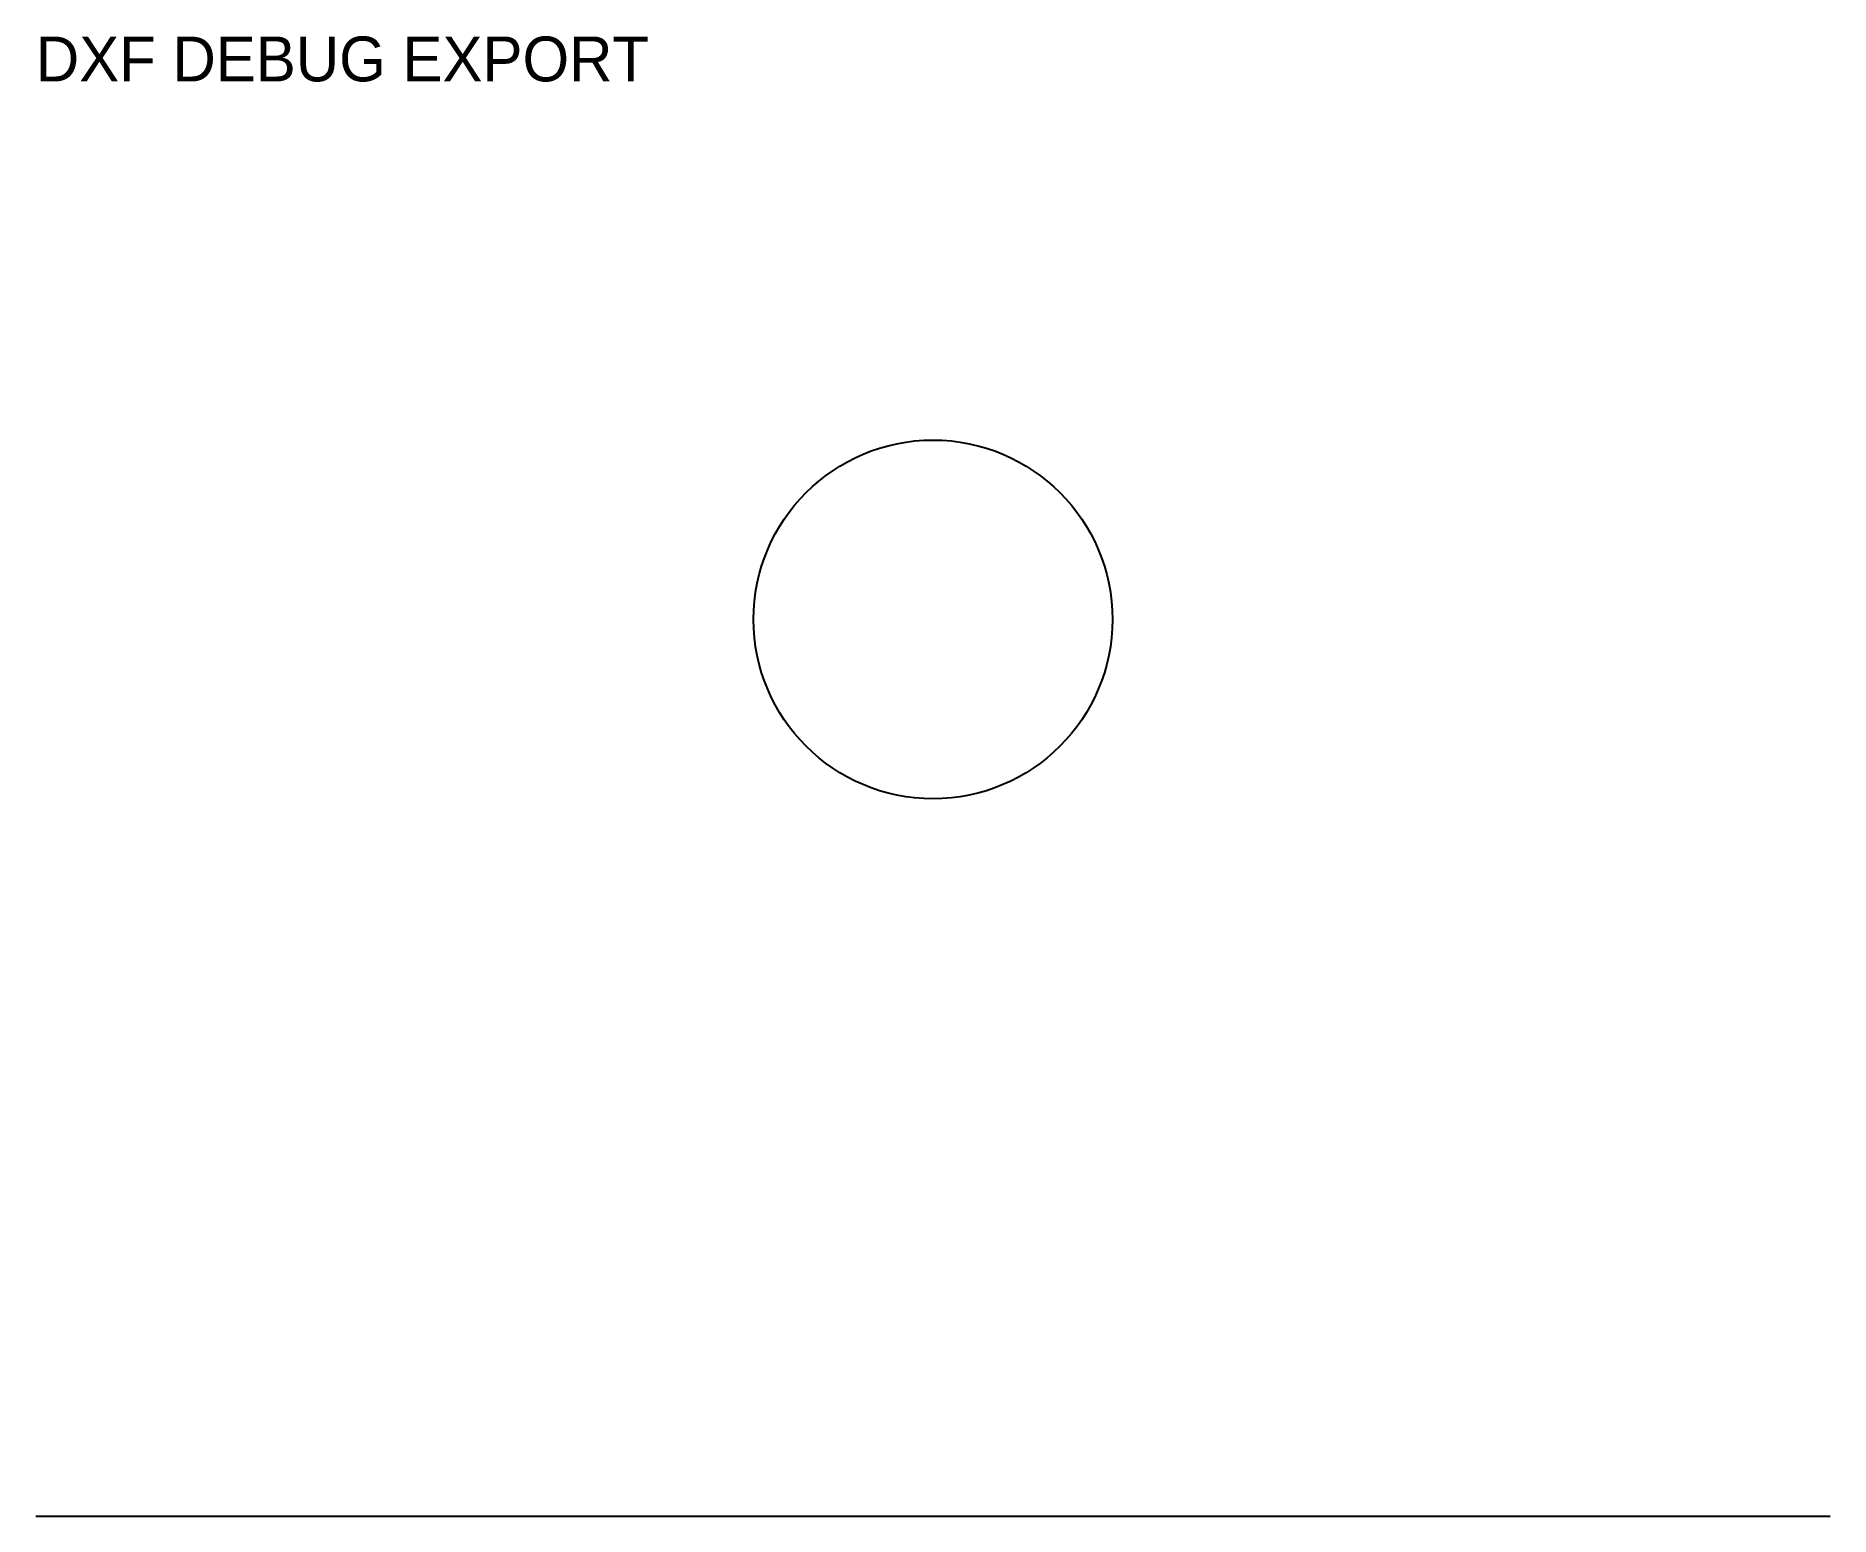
# Model space of a CAD drawing. Header units: millimetres. Extents: x 0 to 100, y 0 to 83.
import ezdxf

# ---------------------------------------------------------------- set-up
doc = ezdxf.new("R2010")
doc.units = ezdxf.units.MM
doc.layers.add('DEBUG', color=3, linetype='Continuous')

msp = doc.modelspace()

# ---------------------------------------------------------------- linework, layer by layer
at = {"layer": 'DEBUG'}
msp.add_line((0, 0), (100, 0), dxfattribs=at)
msp.add_circle((50, 50), 10, dxfattribs=at)

# ---------------------------------------------------------------- texts
msp.add_text('DXF DEBUG EXPORT', height=2.5, dxfattribs=at).set_placement((0, 80))

doc.saveas('drawing.dxf')
